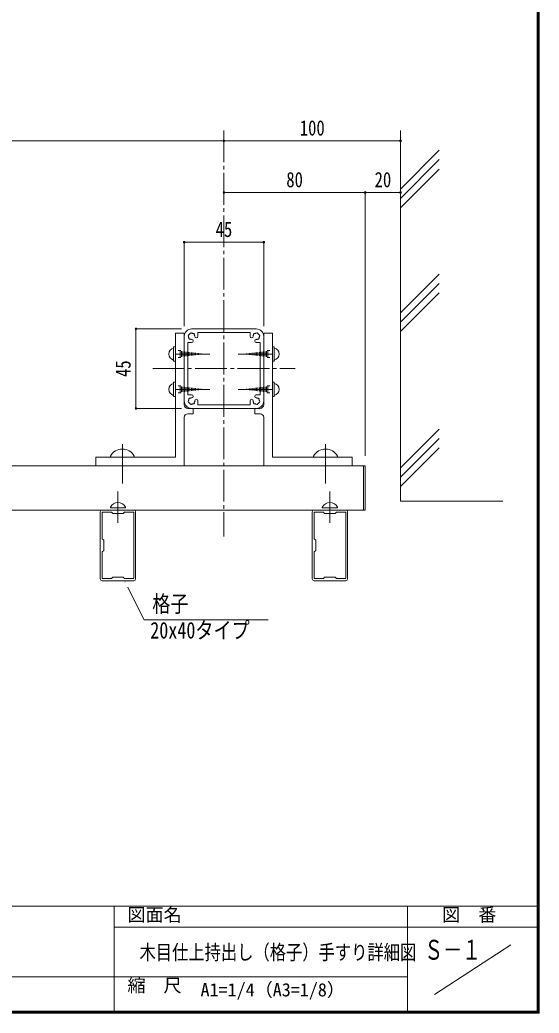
# Model space of a CAD drawing. Units: millimetres at full size; details may follow other scales. Extents: x -1601 to 1601, y -1131 to 1131.
# Drawn here: x 1013 to 1601, y -1131 to -7 of the extents above; entities that cross this region are included whole.
import ezdxf
from ezdxf.enums import TextEntityAlignment as Align

# ---------------------------------------------------------------- set-up
doc = ezdxf.new("R2010")
doc.units = ezdxf.units.MM
doc.header["$LTSCALE"] = 4
doc.header["$PDMODE"] = 32
doc.header["$PDSIZE"] = 2
doc.linetypes.add('CHAIN2', pattern=[12, 9, -1, 1, -1])
for name, color, linetype, lineweight in [('0-0_0', 7, 'Continuous', 18), ('0-2_1手摺寸法', 3, 'Continuous', 18), ('0-5_2躯体線', 4, 'Continuous', 9), ('0-7_3中心線', 2, 'CHAIN2', 18), ('0-8_41ｱﾙﾐ', 6, 'Continuous', 18), ('0-A_4アルミ', 6, 'Continuous', 18), ('1-2_WAKU', 7, 'Continuous', 18)]:
    doc.layers.add(name, color=color, linetype=linetype, lineweight=lineweight)
doc.layers.add('1-0_MOJI', color=6, linetype='Continuous')
doc.styles.add('ＭＳ ゴシック', font='')
doc.styles.get('ＭＳ ゴシック').set_extended_font_data('MS Gothic')

msp = doc.modelspace()

# ---------------------------------------------------------------- linework, layer by layer
at = {"layer": '0-0_0'}
msp.add_lwpolyline([(1131.819, -641.768), (1154.026, -686.07), (1294.401, -686.07)], dxfattribs=at)
at = {"layer": '0-2_1手摺寸法'}
for p, q in [((1244.36, -143.906), (644.36, -143.906)), ((648.96, -143.906), (1239.76, -143.906)), ((1244.36, -143.75), (1244.36, -143.906)), ((1444.36, -143.906), (1244.36, -143.906)), ((1248.96, -143.906), (1439.76, -143.906)), ((1404.36, -202.412), (1244.36, -202.412)), ((1248.96, -202.412), (1399.76, -202.412)), ((1404.36, -500.268), (1404.36, -202.412)), ((1444.36, -202.412), (1404.36, -202.412)), ((1408.96, -202.412), (1439.76, -202.412)), ((1199.36, -353.668), (1199.36, -258.722)), ((1199.36, -258.722), (1289.36, -258.722)), ((1284.76, -258.722), (1203.96, -258.722)), ((1289.36, -353.668), (1289.36, -258.722)), ((1196.26, -356.768), (1144.716, -356.768)), ((1144.716, -446.768), (1144.716, -356.768)), ((1144.716, -361.368), (1144.716, -442.168)), ((1196.26, -446.768), (1144.716, -446.768))]:
    msp.add_line(p, q, dxfattribs=at)
for p in [(1244.36, -143.906), (1444.36, -143.906), (1244.36, -202.412), (1404.36, -202.412), (1444.36, -202.412), (1199.36, -258.722), (1289.36, -258.722), (1144.716, -356.768), (1144.716, -446.768)]:
    msp.add_point(p, dxfattribs=at)
at = {"layer": '0-5_2躯体線'}
for p, q in [((1488.19, -154.617), (1444.36, -198.447)), ((1488.19, -165.226), (1444.36, -209.056)), ((1488.19, -175.834), (1444.36, -219.665)), ((1488.19, -294.67), (1444.36, -338.5)), ((1488.19, -305.278), (1444.36, -349.108)), ((1488.19, -315.887), (1444.36, -359.717)), ((1187.36, -377.196), (1187.36, -393.196)), ((1189.36, -377.196), (1187.36, -377.196)), ((1195.36, -381.196), (1192.36, -381.196)), ((1194.684, -381.96), (1194.684, -388.432)), ((1196.284, -382.14), (1196.284, -388.252)), ((1292.435, -382.14), (1292.435, -388.252)), ((1293.36, -381.196), (1296.36, -381.196)), ((1294.035, -381.96), (1294.035, -388.432)), ((1299.36, -377.196), (1301.36, -377.196)), ((1301.36, -377.196), (1301.36, -393.196)), ((1189.36, -393.196), (1187.36, -393.196)), ((1189.36, -385.196), (1228.448, -385.196)), ((1195.36, -389.196), (1192.36, -389.196)), ((1197.884, -382.32), (1197.884, -388.072)), ((1199.484, -382.5), (1199.484, -387.893)), ((1201.084, -382.679), (1201.084, -387.713)), ((1202.684, -382.859), (1202.684, -387.533)), ((1204.284, -383.039), (1204.284, -387.354)), ((1205.884, -383.218), (1205.884, -387.174)), ((1207.484, -383.398), (1207.484, -386.994)), ((1209.084, -383.578), (1209.084, -386.814)), ((1210.684, -383.758), (1210.684, -386.634)), ((1212.284, -383.938), (1212.284, -386.454)), ((1213.884, -384.118), (1213.884, -386.275)), ((1215.484, -384.297), (1215.484, -386.095)), ((1217.084, -384.477), (1217.084, -385.915)), ((1218.684, -384.657), (1218.684, -385.736)), ((1220.284, -384.836), (1220.284, -385.556)), ((1221.884, -385.016), (1221.884, -385.376)), ((1299.36, -385.196), (1260.271, -385.196)), ((1266.835, -385.016), (1266.835, -385.376)), ((1268.435, -384.836), (1268.435, -385.556)), ((1270.035, -384.657), (1270.035, -385.736)), ((1271.635, -384.477), (1271.635, -385.915)), ((1273.235, -384.297), (1273.235, -386.095)), ((1274.835, -384.118), (1274.835, -386.275)), ((1276.435, -383.938), (1276.435, -386.454)), ((1278.035, -383.758), (1278.035, -386.634)), ((1279.635, -383.578), (1279.635, -386.814)), ((1281.235, -383.398), (1281.235, -386.994)), ((1282.835, -383.218), (1282.835, -387.174)), ((1284.435, -383.039), (1284.435, -387.354)), ((1286.035, -382.859), (1286.035, -387.533)), ((1287.635, -382.679), (1287.635, -387.713)), ((1289.235, -382.5), (1289.235, -387.893)), ((1290.835, -382.32), (1290.835, -388.072)), ((1293.36, -389.196), (1296.36, -389.196)), ((1299.36, -393.196), (1301.36, -393.196)), ((1187.36, -417.196), (1187.36, -433.196)), ((1189.36, -417.196), (1187.36, -417.196)), ((1189.36, -425.196), (1228.448, -425.196)), ((1195.36, -421.196), (1192.36, -421.196)), ((1194.684, -421.96), (1194.684, -428.432)), ((1196.284, -422.14), (1196.284, -428.252)), ((1197.884, -422.32), (1197.884, -428.072)), ((1199.484, -422.5), (1199.484, -427.893)), ((1201.084, -422.679), (1201.084, -427.713)), ((1202.684, -422.859), (1202.684, -427.533)), ((1204.284, -423.039), (1204.284, -427.354)), ((1205.884, -423.218), (1205.884, -427.174)), ((1207.484, -423.398), (1207.484, -426.994)), ((1209.084, -423.578), (1209.084, -426.814)), ((1210.684, -423.758), (1210.684, -426.634)), ((1212.284, -423.938), (1212.284, -426.454)), ((1213.884, -424.118), (1213.884, -426.275)), ((1215.484, -424.297), (1215.484, -426.095)), ((1217.084, -424.477), (1217.084, -425.915)), ((1218.684, -424.657), (1218.684, -425.736)), ((1220.284, -424.836), (1220.284, -425.556)), ((1221.884, -425.016), (1221.884, -425.376)), ((1299.36, -425.196), (1260.271, -425.196)), ((1266.835, -425.016), (1266.835, -425.376)), ((1268.435, -424.836), (1268.435, -425.556)), ((1270.035, -424.657), (1270.035, -425.736)), ((1271.635, -424.477), (1271.635, -425.915)), ((1273.235, -424.297), (1273.235, -426.095)), ((1274.835, -424.118), (1274.835, -426.275)), ((1276.435, -423.938), (1276.435, -426.454)), ((1278.035, -423.758), (1278.035, -426.634)), ((1279.635, -423.578), (1279.635, -426.814)), ((1281.235, -423.398), (1281.235, -426.994)), ((1282.835, -423.218), (1282.835, -427.174)), ((1284.435, -423.039), (1284.435, -427.354)), ((1286.035, -422.859), (1286.035, -427.533)), ((1287.635, -422.679), (1287.635, -427.713)), ((1289.235, -422.5), (1289.235, -427.893)), ((1290.835, -422.32), (1290.835, -428.072)), ((1292.435, -422.14), (1292.435, -428.252)), ((1293.36, -421.196), (1296.36, -421.196)), ((1294.035, -421.96), (1294.035, -428.432)), ((1299.36, -417.196), (1301.36, -417.196)), ((1301.36, -417.196), (1301.36, -433.196)), ((1189.36, -433.196), (1187.36, -433.196)), ((1195.36, -429.196), (1192.36, -429.196)), ((1293.36, -429.196), (1296.36, -429.196)), ((1299.36, -433.196), (1301.36, -433.196)), ((1488.19, -470.137), (1444.36, -513.968)), ((1488.19, -480.746), (1444.36, -524.576)), ((1129.36, -531.649), (1129.36, -487.136)), ((1359.36, -531.649), (1359.36, -487.136)), ((1488.19, -491.355), (1444.36, -535.185)), ((1115.86, -500.768), (1115.86, -501.768)), ((1115.86, -501.768), (1142.86, -501.768)), ((1142.86, -500.768), (1142.86, -501.768)), ((1345.86, -500.768), (1345.86, -501.768)), ((1372.86, -501.768), (1345.86, -501.768)), ((1372.86, -500.768), (1372.86, -501.768)), ((1124.36, -540.663), (1124.36, -576.274)), ((1364.36, -540.663), (1364.36, -576.274)), ((1115.72, -558.528), (1115.72, -559.168)), ((1115.72, -559.168), (1133, -559.168)), ((1133, -558.528), (1133, -559.168)), ((1355.72, -558.528), (1355.72, -559.168)), ((1355.72, -559.168), (1373, -559.168)), ((1373, -558.528), (1373, -559.168))]:
    msp.add_line(p, q, dxfattribs=at)
msp.add_lwpolyline([(1444.36, -132.25), (1444.36, -551.768), (1560.251, -551.768)], dxfattribs=at)
for centre, radius, start, end in [((1188.938, -385.196), 6.981, 103.067, 256.933), ((1299.781, -385.196), 6.981, 283.067, 76.933), ((1188.938, -425.196), 6.981, 103.067, 256.933), ((1299.781, -425.196), 6.981, 283.067, 76.933), ((1129.36, -508.158), 15.391, 28.699, 151.301), ((1359.36, -508.158), 15.391, 28.699, 151.301), ((1124.36, -563.258), 9.85, 28.699, 151.301), ((1364.36, -563.258), 9.85, 28.699, 151.301)]:
    msp.add_arc(centre, radius, start, end, dxfattribs=at)
at = {"layer": '0-7_3中心線'}
for p, q in [((1244.36, -132.25), (1244.36, -591.768)), ((1163.746, -401.768), (1324.973, -401.768))]:
    msp.add_line(p, q, dxfattribs=at)
at = {"layer": '0-8_41ｱﾙﾐ'}
for p, q in [((1280.96, -356.768), (1207.76, -356.768)), ((1199.36, -361.768), (1199.36, -442.587)), ((1199.36, -365.168), (1199.36, -438.368)), ((1273.96, -360.768), (1214.76, -360.768)), ((1214.76, -360.768), (1214.76, -365.168)), ((1273.96, -360.768), (1273.96, -365.168)), ((1289.36, -361.768), (1289.36, -442.587)), ((1289.36, -365.168), (1289.36, -438.368)), ((1207.76, -372.168), (1203.36, -372.168)), ((1203.36, -372.168), (1203.36, -431.368)), ((1280.96, -372.168), (1285.36, -372.168)), ((1285.36, -372.168), (1285.36, -431.368)), ((1207.76, -431.368), (1203.36, -431.368)), ((1214.76, -442.768), (1214.76, -438.368)), ((1273.96, -442.768), (1273.96, -438.368)), ((1280.96, -431.368), (1285.36, -431.368)), ((1280.96, -446.768), (1207.76, -446.768)), ((1273.96, -442.768), (1214.76, -442.768)), ((481.535, -511.768), (1404.36, -511.768)), ((1402.36, -511.768), (1402.36, -561.768)), ((1404.36, -511.768), (1404.36, -561.768)), ((481.535, -561.768), (1404.36, -561.768)), ((1142.36, -561.768), (1106.36, -561.768)), ((1382.36, -561.768), (1346.36, -561.768)), ((1104.36, -639.768), (1104.36, -563.768)), ((1106.36, -594.368), (1106.36, -564.368)), ((1116.96, -564.368), (1106.36, -564.368)), ((1116.96, -564.368), (1118.36, -565.768)), ((1130.36, -565.768), (1118.36, -565.768)), ((1130.36, -565.768), (1131.76, -564.368)), ((1142.36, -564.368), (1131.76, -564.368)), ((1142.36, -564.368), (1142.36, -639.168)), ((1144.36, -563.768), (1144.36, -639.768)), ((1344.36, -639.768), (1344.36, -563.768)), ((1346.36, -594.368), (1346.36, -564.368)), ((1356.96, -564.368), (1346.36, -564.368)), ((1356.96, -564.368), (1358.36, -565.768)), ((1370.36, -565.768), (1358.36, -565.768)), ((1370.36, -565.768), (1371.76, -564.368)), ((1382.36, -564.368), (1371.76, -564.368)), ((1382.36, -564.368), (1382.36, -639.168)), ((1384.36, -563.768), (1384.36, -639.768)), ((1106.36, -594.368), (1108.36, -595.768)), ((1108.36, -607.768), (1108.36, -595.768)), ((1346.36, -594.368), (1348.36, -595.768)), ((1348.36, -607.768), (1348.36, -595.768)), ((1108.36, -607.768), (1106.36, -609.168)), ((1106.36, -639.168), (1106.36, -609.168)), ((1348.36, -607.768), (1346.36, -609.168)), ((1346.36, -639.168), (1346.36, -609.168)), ((1116.96, -639.168), (1106.36, -639.168)), ((1116.96, -639.168), (1118.36, -637.768)), ((1130.36, -637.768), (1118.36, -637.768)), ((1130.36, -637.768), (1131.76, -639.168)), ((1142.36, -639.168), (1131.76, -639.168)), ((1356.96, -639.168), (1346.36, -639.168)), ((1356.96, -639.168), (1358.36, -637.768)), ((1370.36, -637.768), (1358.36, -637.768)), ((1370.36, -637.768), (1371.76, -639.168)), ((1382.36, -639.168), (1371.76, -639.168)), ((1142.36, -641.768), (1106.36, -641.768)), ((1382.36, -641.768), (1346.36, -641.768))]:
    msp.add_line(p, q, dxfattribs=at)
for points in [[(1203.54, -446.768), (1209.36, -446.768), (1209.36, -452.768), (1203.54, -452.768)], [(1285.178, -446.768), (1279.36, -446.768), (1279.36, -452.768), (1285.178, -452.768)], [(1199.36, -456.949), (1199.36, -511.768), (1099.36, -511.768)], [(1289.36, -456.949), (1289.36, -511.768), (1389.36, -511.768)]]:
    msp.add_lwpolyline(points, dxfattribs=at)
for centre, radius, start, end in [((1207.76, -365.168), 8.4, 90, 180), ((1280.96, -365.168), 8.4, 0, 90), ((1204.862, -364.392), 1, 165, 232.976), ((1204.862, -364.392), 1, 97.024, 165), ((1207.76, -365.168), 3.5, 180.359, 195), ((1207.76, -365.168), 3.5, 195, 209.641), ((1205.638, -367.289), 1, 157.024, 225), ((1207.76, -365.168), 3.5, 135, 149.641), ((1205.638, -367.289), 1, 225, 292.976), ((1207.76, -365.168), 3.5, 120.359, 135), ((1206.983, -362.27), 1, 105, 172.976), ((1207.76, -365.168), 3.5, 240.359, 255), ((1206.983, -362.27), 1, 37.024, 105), ((1207.76, -365.168), 3.5, 255, 270), ((1207.76, -370.418), 1.75, 270, 90), ((1207.76, -365.168), 3.5, 75, 89.641), ((1207.76, -365.168), 3.5, 60.359, 75), ((1209.881, -363.046), 1, 45, 112.976), ((1209.881, -363.046), 1, 337.024, 45), ((1207.76, -365.168), 3.5, 15, 29.641), ((1207.76, -365.168), 3.5, 0.359, 15), ((1213.01, -365.168), 1.75, 180, 0), ((1275.71, -365.168), 1.75, 180, 0), ((1280.96, -365.168), 3.5, 165, 179.641), ((1280.96, -365.168), 3.5, 150.359, 165), ((1278.838, -363.046), 1, 135, 202.976), ((1278.838, -363.046), 1, 67.024, 135), ((1280.96, -370.418), 1.75, 90, 270), ((1280.96, -365.168), 3.5, 105, 119.641), ((1280.96, -365.168), 3.5, 90.359, 105), ((1281.736, -362.27), 1, 75, 142.976), ((1280.96, -365.168), 3.5, 270, 285), ((1280.96, -365.168), 3.5, 285, 299.641), ((1281.736, -362.27), 1, 7.024, 75), ((1283.081, -367.289), 1, 247.024, 315), ((1280.96, -365.168), 3.5, 45, 59.641), ((1280.96, -365.168), 3.5, 30.359, 45), ((1283.081, -367.289), 1, 315, 22.976), ((1283.857, -364.392), 1, 15, 82.976), ((1280.96, -365.168), 3.5, 330.359, 345), ((1280.96, -365.168), 3.5, 345, 359.641), ((1283.857, -364.392), 1, 307.024, 15), ((1207.76, -438.368), 8.4, 180, 270), ((1204.862, -439.144), 1, 127.024, 195), ((1207.76, -438.368), 3.5, 165, 179.641), ((1207.76, -438.368), 3.5, 150.359, 165), ((1205.638, -436.246), 1, 135, 202.976), ((1205.638, -436.246), 1, 67.024, 135), ((1207.76, -438.368), 3.5, 105, 119.641), ((1207.76, -438.368), 3.5, 90, 105), ((1207.76, -433.118), 1.75, 270, 90), ((1207.76, -438.368), 3.5, 345, 359.641), ((1213.01, -438.368), 1.75, 0, 180), ((1275.71, -438.368), 1.75, 0, 180), ((1280.96, -438.368), 3.5, 180.359, 195), ((1280.96, -433.118), 1.75, 90, 270), ((1280.96, -438.368), 3.5, 75, 90), ((1280.96, -438.368), 8.4, 270, 0), ((1280.96, -438.368), 3.5, 60.359, 75), ((1283.081, -436.246), 1, 45, 112.976), ((1283.081, -436.246), 1, 337.024, 45), ((1280.96, -438.368), 3.5, 15, 29.641), ((1280.96, -438.368), 3.5, 0.359, 15), ((1283.857, -439.144), 1, 345, 52.976), ((1203.54, -442.587), 4.181, 180, 270), ((1204.862, -439.144), 1, 195, 262.976), ((1207.76, -438.368), 3.5, 210.359, 225), ((1207.76, -438.368), 3.5, 225, 239.641), ((1206.983, -441.266), 1, 187.024, 255), ((1206.983, -441.266), 1, 255, 322.976), ((1207.76, -438.368), 3.5, 270.359, 285), ((1207.76, -438.368), 3.5, 285, 299.641), ((1209.881, -440.489), 1, 247.024, 315), ((1209.881, -440.489), 1, 315, 22.976), ((1207.76, -438.368), 3.5, 330.359, 345), ((1280.96, -438.368), 3.5, 195, 209.641), ((1278.838, -440.489), 1, 157.024, 225), ((1278.838, -440.489), 1, 225, 292.976), ((1280.96, -438.368), 3.5, 240.359, 255), ((1280.96, -438.368), 3.5, 255, 269.641), ((1281.736, -441.266), 1, 217.024, 285), ((1281.736, -441.266), 1, 285, 352.976), ((1280.96, -438.368), 3.5, 300.359, 315), ((1280.96, -438.368), 3.5, 315, 329.641), ((1283.857, -439.144), 1, 277.024, 345), ((1285.178, -442.587), 4.181, 270, 0), ((1203.54, -456.949), 4.181, 90, 180), ((1285.178, -456.949), 4.181, 0, 90), ((1106.36, -563.768), 2, 90, 180), ((1142.36, -563.768), 2, 0, 90), ((1346.36, -563.768), 2, 90, 180), ((1382.36, -563.768), 2, 0, 90), ((1106.36, -639.768), 2, 180, 270), ((1142.36, -639.768), 2, 270, 0), ((1346.36, -639.768), 2, 180, 270), ((1382.36, -639.768), 2, 270, 0)]:
    msp.add_arc(centre, radius, start, end, dxfattribs=at)
at = {"layer": '0-A_4アルミ'}
for p, q in [((1189.36, -361.768), (1199.36, -361.768)), ((1189.36, -361.768), (1189.36, -501.768)), ((1299.36, -361.768), (1289.36, -361.768)), ((1299.36, -361.768), (1299.36, -501.768)), ((1099.36, -501.768), (1099.36, -511.768)), ((1189.36, -501.768), (1099.36, -501.768)), ((1299.36, -501.768), (1389.36, -501.768)), ((1389.36, -501.768), (1389.36, -511.768))]:
    msp.add_line(p, q, dxfattribs=at)
at = {"layer": '1-2_WAKU'}
for p, q in [((1598.8, -1128.8), (1598.8, 1128.8)), ((1599.4, -1129.4), (1599.4, 1129.4)), ((1600, -1130), (1600, 1130)), ((1600.6, -1130.6), (1600.6, 1130.6)), ((1601.2, -1131.2), (1601.2, 1131.2)), ((-1600, -1010), (1600, -1010)), ((1120, -1010), (1120, -1130)), ((1452, -1010), (1452, -1130)), ((1120, -1034), (1600, -1034)), ((1482.833, -1110), (1569.166, -1054)), ((444, -1090), (1452, -1090)), ((-1601.2, -1131.2), (1601.2, -1131.2)), ((-1600.6, -1130.6), (1600.6, -1130.6)), ((-1600, -1130), (1600, -1130)), ((-1599.4, -1129.4), (1599.4, -1129.4)), ((-1598.8, -1128.8), (1598.8, -1128.8))]:
    msp.add_line(p, q, dxfattribs=at)

# ---------------------------------------------------------------- texts
at = {"layer": '0-0_0', "style": 'ＭＳ ゴシック'}
for s, height, width, p in [('格子', 18.77, 0.8, (1163.198, -682.927)), ('20x40タイプ', 18.77, 0.8, (1160.928, -712.859)), ('木目仕上持出し（格子）手すり詳細図', 16.89, 0.8, (1148.748, -1075.788)), ('Ｓ－１', 22.52, 0.7, (1471.016, -1077.514))]:
    msp.add_text(s, height=height, dxfattribs=dict(at, width=width)).set_placement(p, align=Align.BOTTOM_LEFT)
msp.add_text('A1=1/4（A3=1/8）', height=15.01, dxfattribs=at).set_placement((1217.845, -1116.759), align=Align.BOTTOM_LEFT)
at = {"layer": '0-2_1手摺寸法', "color": 7, "style": 'ＭＳ ゴシック', "width": 0.8}
for s, p in [('100', (1330.228, -143.087)), ('80', (1314.939, -201.593)), ('20', (1414.939, -201.593)), ('45', (1234.939, -257.903))]:
    msp.add_text(s, height=17.27, dxfattribs=at).set_placement(p, align=Align.BOTTOM_LEFT)
msp.add_text('45', height=17.27, rotation=90, dxfattribs=at).set_placement((1143.897, -411.189), align=Align.BOTTOM_LEFT)
at = {"layer": '1-0_MOJI', "style": 'ＭＳ ゴシック'}
for s, p in [('図面名', (1135.108, -1031.842)), ('図  番', (1491.423, -1031.842)), ('縮  尺', (1135.108, -1111.842))]:
    msp.add_text(s, height=15.01, dxfattribs=at).set_placement(p, align=Align.BOTTOM_LEFT)

# ---------------------------------------------------------------- next in the draw order: wipeouts: each hides what was drawn before it
msp.add_wipeout([(1136.592, -648.188), (1134.108, -649.434), (1131.819, -641.768), (1131.819, -641.768)])

doc.saveas('drawing.dxf')
